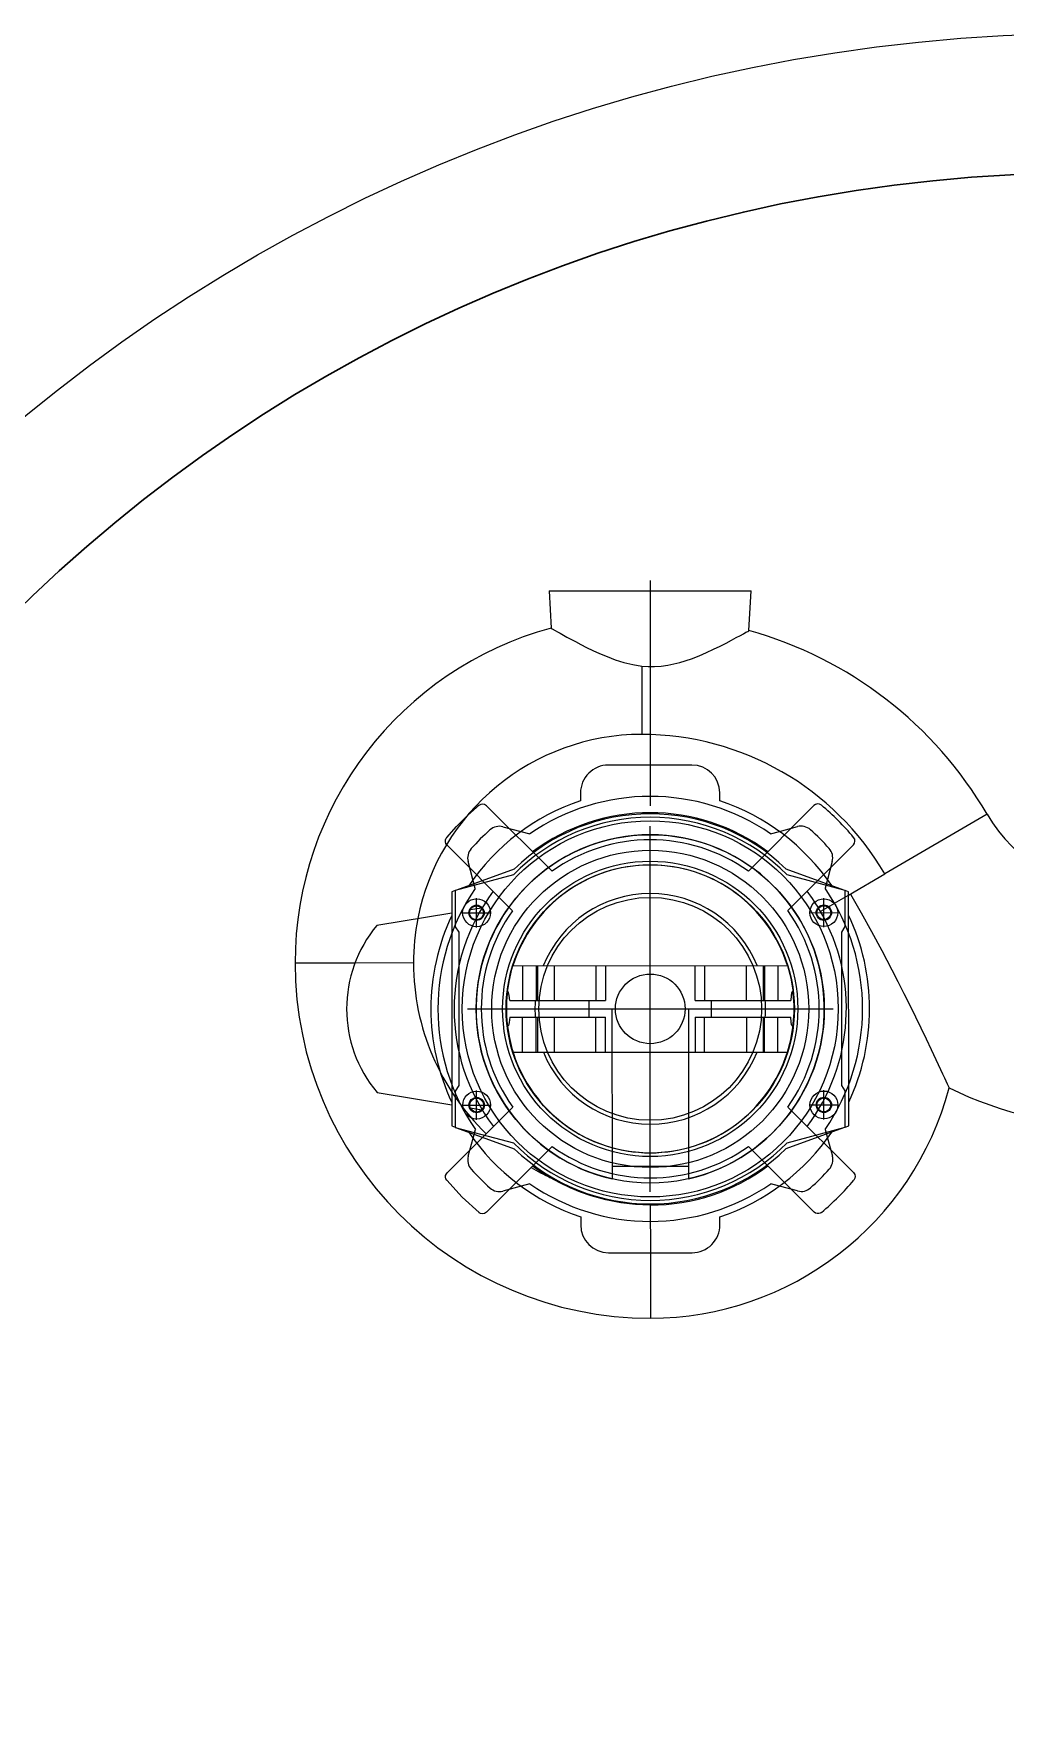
# Model space of a CAD drawing. Header units: millimetres. Extents: x 20530103 to 31271019, y 32092698 to 33532929.
# Drawn here: x 26145079 to 26145777, y 33008786 to 33009986 of the extents above; entities that cross this region are included whole.
import ezdxf

# ---------------------------------------------------------------- set-up
doc = ezdxf.new("R2010")
doc.units = ezdxf.units.MM

msp = doc.modelspace()

# ---------------------------------------------------------------- linework, layer by layer
for p, q in [((26145449.4525, 33009586.3211), (26145594.4525, 33009586.3776)), ((26145449.4525, 33009586.3211), (26145450.8611, 33009559.6431)), ((26145521.9497, 33009593.6994), (26145522.0127, 33009431.9994)), ((26145592.9688, 33009557.8535), (26145594.4525, 33009586.3776)), ((26145515.9736, 33009532.4049), (26145515.9927, 33009483.347)), ((26145552.0012, 33009461.3611), (26145492.0013, 33009461.3377)), ((26145472.0091, 33009441.3299), (26145472.0113, 33009435.6827)), ((26145572.0112, 33009435.7216), (26145572.009, 33009441.3689)), ((26145451.5323, 33009385.1049), (26145404.4107, 33009432.1898)), ((26145639.6145, 33009432.2814), (26145592.5296, 33009385.1598)), ((26145416.237, 33009417.0552), (26145429.2313, 33009413.5788)), ((26145522.1206, 33009155.0994), (26145522.0183, 33009417.5994)), ((26145614.8084, 33009413.6512), (26145627.8, 33009417.1377)), ((26145763.9351, 33009426.0281), (26145690.526, 33009383.1783)), ((26145376.1374, 33009403.8945), (26145423.259, 33009356.8096)), ((26145429.2313, 33009413.5788), (26145435.5059, 33009411.9002)), ((26145608.5351, 33009411.9676), (26145614.8084, 33009413.6512)), ((26145667.9098, 33009404.0082), (26145620.8249, 33009356.8866)), ((26145394.7677, 33009379.0884), (26145391.2812, 33009392.08)), ((26145652.7753, 33009392.1819), (26145649.2989, 33009379.1876)), ((26145423.7732, 33009382.4956), (26145382.0363, 33009371.2948)), ((26145424.384, 33009386.6367), (26145382.9743, 33009371.5465)), ((26145396.4513, 33009372.8151), (26145394.7677, 33009379.0884)), ((26145661.0982, 33009371.655), (26145619.6767, 33009386.7128)), ((26145662.0363, 33009371.404), (26145620.2907, 33009382.5722)), ((26145649.2989, 33009379.1876), (26145647.6202, 33009372.913)), ((26145664.5376, 33009368.0086), (26145690.526, 33009383.1783)), ((26145382.0364, 33009371.2047), (26145379.5367, 33009370.2938)), ((26145379.5367, 33009370.2938), (26145379.6022, 33009202.2939)), ((26145382.0363, 33009371.2948), (26145382.0465, 33009345.2948)), ((26145382.9743, 33009371.5465), (26145382.0364, 33009371.2047)), ((26145654.4229, 33009362.1045), (26145664.5376, 33009368.0086)), ((26145662.0364, 33009371.3139), (26145661.0982, 33009371.655)), ((26145662.0465, 33009345.404), (26145662.0363, 33009371.404)), ((26145664.5367, 33009370.4049), (26145662.0364, 33009371.3139)), ((26145664.6022, 33009202.405), (26145664.5367, 33009370.4049)), ((26145379.5426, 33009355.1552), (26145325.8461, 33009346.2729)), ((26145386.862, 33009355.2967), (26145407.862, 33009355.3049)), ((26145401.0212, 33009358.7082), (26145392.8004, 33009357.3483)), ((26145397.3661, 33009344.8008), (26145397.3579, 33009365.8008)), ((26145636.2232, 33009355.3939), (26145657.2232, 33009355.4021)), ((26145654.2648, 33009362.0122), (26145644.3241, 33009356.2097)), ((26145646.7272, 33009344.898), (26145646.7191, 33009365.898)), ((26145382.0465, 33009345.2948), (26145384.548, 33009341.2958)), ((26145659.548, 33009341.403), (26145662.0465, 33009345.404)), ((26145384.548, 33009341.2958), (26145384.5909, 33009231.2958)), ((26145659.5909, 33009231.403), (26145659.548, 33009341.403)), ((26145310.0759, 33009319.2668), (26145267.0566, 33009319.25)), ((26145352.0566, 33009319.2831), (26145310.0759, 33009319.2668)), ((26145423.5186, 33009317.311), (26145620.5961, 33009317.3878)), ((26145430.4244, 33009317.3137), (26145430.4341, 33009292.3137)), ((26145440.0836, 33009317.3174), (26145440.0934, 33009292.3174)), ((26145441.0574, 33009317.3178), (26145441.0671, 33009292.3178)), ((26145453.0574, 33009317.3225), (26145453.0671, 33009292.3225)), ((26145483.0574, 33009317.3342), (26145483.0671, 33009292.3342)), ((26145489.8286, 33009317.3368), (26145489.8384, 33009292.3368)), ((26145554.2959, 33009292.362), (26145554.2861, 33009317.362)), ((26145561.0574, 33009317.3646), (26145561.0671, 33009292.3646)), ((26145591.0574, 33009317.3763), (26145591.0671, 33009292.3763)), ((26145603.0574, 33009317.381), (26145603.0671, 33009292.381)), ((26145604.0311, 33009317.3813), (26145604.0409, 33009292.3814)), ((26145613.6904, 33009317.3851), (26145613.7001, 33009292.3851)), ((26145390.8195, 33009286.2982), (26145653.3195, 33009286.4006)), ((26145421.1738, 33009292.3101), (26145478.0671, 33009292.3322)), ((26145478.0671, 33009292.3322), (26145489.8384, 33009292.3368)), ((26145478.0671, 33009292.3322), (26145478.0718, 33009280.3322)), ((26145494.5695, 33009286.3387), (26145549.5695, 33009286.3601)), ((26145494.5695, 33009286.3387), (26145494.617, 33009164.4012)), ((26145549.5695, 33009286.3601), (26145549.617, 33009164.4226)), ((26145554.2959, 33009292.362), (26145566.0671, 33009292.3665)), ((26145566.0671, 33009292.3665), (26145622.9604, 33009292.3887)), ((26145566.0718, 33009280.3666), (26145566.0671, 33009292.3665)), ((26145421.1785, 33009280.3101), (26145478.0718, 33009280.3322)), ((26145430.4485, 33009255.3137), (26145430.4388, 33009280.3137)), ((26145440.1078, 33009255.3174), (26145440.0981, 33009280.3174)), ((26145441.0718, 33009280.3178), (26145441.0816, 33009255.3178)), ((26145453.0718, 33009280.3225), (26145453.0816, 33009255.3225)), ((26145478.0718, 33009280.3322), (26145489.8431, 33009280.3368)), ((26145483.0816, 33009255.3342), (26145483.0718, 33009280.3342)), ((26145489.8528, 33009255.3368), (26145489.8431, 33009280.3368)), ((26145554.3006, 33009280.362), (26145566.0718, 33009280.3666)), ((26145554.3006, 33009280.362), (26145554.3103, 33009255.362)), ((26145561.0815, 33009255.3646), (26145561.0718, 33009280.3646)), ((26145566.0718, 33009280.3666), (26145622.9651, 33009280.3887)), ((26145591.0718, 33009280.3763), (26145591.0815, 33009255.3763)), ((26145603.0718, 33009280.381), (26145603.0815, 33009255.381)), ((26145604.0553, 33009255.3814), (26145604.0456, 33009280.3814)), ((26145613.7146, 33009255.3851), (26145613.7048, 33009280.3851)), ((26145423.5428, 33009255.311), (26145620.6203, 33009255.3878)), ((26145325.8929, 33009226.2729), (26145379.5963, 33009217.4325)), ((26145384.5909, 33009231.2958), (26145382.0925, 33009227.2948)), ((26145382.0925, 33009227.2948), (26145382.1026, 33009201.2948)), ((26145397.4199, 33009206.8008), (26145397.4117, 33009227.8008)), ((26145646.781, 33009206.898), (26145646.7729, 33009227.898)), ((26145662.0925, 33009227.404), (26145659.5909, 33009231.403)), ((26145662.1026, 33009201.404), (26145662.0925, 33009227.404)), ((26145376.2291, 33009168.6906), (26145423.314, 33009215.8122)), ((26145386.9158, 33009217.2967), (26145407.9158, 33009217.3049)), ((26145392.8558, 33009215.2497), (26145401.0777, 33009213.8963)), ((26145620.8799, 33009215.8892), (26145668.0015, 33009168.8043)), ((26145636.2769, 33009217.3939), (26145657.2769, 33009217.4021)), ((26145379.6022, 33009202.2939), (26145382.1026, 33009201.3849)), ((26145382.1026, 33009201.3849), (26145383.0408, 33009201.0438)), ((26145382.1026, 33009201.2948), (26145423.8482, 33009190.1266)), ((26145383.0408, 33009201.0438), (26145424.4622, 33009185.986)), ((26145394.8401, 33009193.5112), (26145396.5187, 33009199.7858)), ((26145619.755, 33009186.0621), (26145661.1646, 33009201.1523)), ((26145620.3657, 33009190.2032), (26145662.1026, 33009201.404)), ((26145647.6877, 33009199.8837), (26145649.3712, 33009193.6104)), ((26145661.1646, 33009201.1523), (26145662.1026, 33009201.4941)), ((26145662.1026, 33009201.4941), (26145664.6022, 33009202.405)), ((26145391.3637, 33009180.5169), (26145394.8401, 33009193.5112)), ((26145451.6093, 33009187.539), (26145404.5244, 33009140.4174)), ((26145639.7283, 33009140.509), (26145592.6067, 33009187.5939)), ((26145649.3712, 33009193.6104), (26145652.8577, 33009180.6188)), ((26145494.6135, 33009173.4898), (26145549.6135, 33009173.5113)), ((26145429.3305, 33009159.0476), (26145416.3389, 33009155.5611)), ((26145435.6038, 33009160.7312), (26145429.3305, 33009159.0476)), ((26145614.9076, 33009159.12), (26145608.6331, 33009160.7986)), ((26145627.902, 33009155.6436), (26145614.9076, 33009159.12)), ((26145522.1244, 33009145.5208), (26145522.1377, 33009111.3494)), ((26145472.1277, 33009136.9771), (26145472.1299, 33009131.3299)), ((26145572.1299, 33009131.3689), (26145572.1277, 33009137.0161)), ((26145492.1377, 33009111.3377), (26145552.1377, 33009111.3611)), ((26145522.1377, 33009111.3494), (26145522.156, 33009064.3494))]:
    msp.add_line(p, q)
for points in [[(26145450.8602, 33009559.6602), (26145451.0184, 33009559.5702), (26145451.6128, 33009559.2321), (26145453.7764, 33009558.0058), (26145455.4007, 33009557.0899), (26145457.3669, 33009555.9875), (26145462.2921, 33009553.2604), (26145468.4877, 33009549.9182), (26145472.3029, 33009547.9221), (26145476.4175, 33009545.8352), (26145480.8669, 33009543.67), (26145485.5935, 33009541.4946), (26145491.0518, 33009539.1748), (26145496.8295, 33009536.9899), (26145503.0344, 33009535.014), (26145509.5684, 33009533.4196), (26145515.9736, 33009532.4049)], [(26145515.9736, 33009532.4049), (26145520.5432, 33009532.0448), (26145525.2148, 33009532.0076), (26145529.9064, 33009532.3053), (26145534.6179, 33009532.9313), (26145543.357, 33009534.8913), (26145551.7789, 33009537.6258), (26145557.2958, 33009539.7842), (26145562.5556, 33009542.0625), (26145567.6047, 33009544.4177), (26145572.337, 33009546.7489), (26145576.5404, 33009548.9029), (26145580.3804, 33009550.9282), (26145583.8676, 33009552.8076), (26145586.8782, 33009554.4564), (26145589.0369, 33009555.6518), (26145590.7599, 33009556.613), (26145592.0295, 33009557.3249), (26145592.773, 33009557.7432), (26145592.9688, 33009557.8535), (26145592.9688, 33009557.8535)], [(26145375.9037, 33009409.2988), (26145382.8836, 33009417.1481), (26145390.3077, 33009424.6239)], [(26145375.7784, 33009404.306), (26145375.3606, 33009404.9889), (26145374.9896, 33009406.2789), (26145375.0663, 33009407.6197), (26145375.5826, 33009408.8597), (26145375.9037, 33009409.2988)], [(26145665.7814, 33009368.7346), (26145673.4451, 33009355.2999), (26145680.9484, 33009341.7733), (26145688.3075, 33009328.1353), (26145695.4943, 33009314.4566), (26145699.8689, 33009305.9564), (26145704.162, 33009297.4882), (26145708.3828, 33009289.0424), (26145712.4968, 33009280.6982), (26145716.4208, 33009272.639), (26145720.1927, 33009264.8025), (26145723.8263, 33009257.1731), (26145727.2077, 33009250.0048), (26145728.9191, 33009246.3523), (26145730.5115, 33009242.9395), (26145731.9755, 33009239.7898), (26145733.282, 33009236.9694), (26145734.3799, 33009234.5927), (26145735.288, 33009232.622), (26145735.9884, 33009231.0992), (26145736.4594, 33009230.0739), (26145736.6562, 33009229.6451), (26145736.6875, 33009229.5769)], [(26145419.3344, 33009297.1382), (26145420.6657, 33009306.0511), (26145422.7686, 33009314.8141), (26145423.5186, 33009317.311)], [(26145620.5961, 33009317.3878), (26145622.9264, 33009308.6825), (26145624.4891, 33009299.8073), (26145624.7961, 33009297.2183)], [(26145421.1738, 33009292.3101), (26145420.8274, 33009295.9989), (26145420.6259, 33009297.164), (26145420.3551, 33009298.1109), (26145420.1434, 33009298.467), (26145419.9116, 33009298.521), (26145419.7106, 33009298.2945), (26145419.4502, 33009297.6054), (26145419.3344, 33009297.1382)], [(26145624.7961, 33009297.2183), (26145624.7804, 33009297.2877), (26145624.4893, 33009298.2342), (26145624.2717, 33009298.565), (26145624.0365, 33009298.5873), (26145623.8374, 33009298.3284), (26145623.5899, 33009297.6097), (26145623.2829, 33009295.926), (26145622.9604, 33009292.3887)], [(26145421.1785, 33009280.3101), (26145420.8349, 33009276.6209), (26145420.6343, 33009275.4557), (26145420.3643, 33009274.5086), (26145420.1529, 33009274.1523), (26145419.9211, 33009274.0981), (26145419.7199, 33009274.3245), (26145419.459, 33009275.0134), (26145419.3429, 33009275.4805)], [(26145419.3429, 33009275.4805), (26145420.681, 33009266.5686), (26145422.7909, 33009257.8073), (26145423.5428, 33009255.311)], [(26145620.6203, 33009255.3878), (26145622.9438, 33009264.0949), (26145624.4995, 33009272.9714), (26145624.8045, 33009275.5606)], [(26145624.8045, 33009275.5606), (26145624.7889, 33009275.4912), (26145624.4986, 33009274.5445), (26145624.2812, 33009274.2135), (26145624.046, 33009274.191), (26145623.8467, 33009274.4498), (26145623.5987, 33009275.1682), (26145623.2904, 33009276.8518), (26145622.9651, 33009280.3887)], [(26145375.9996, 33009163.286), (26145375.3587, 33009164.3432), (26145375.0753, 33009165.4987), (26145375.1536, 33009166.7298), (26145375.6691, 33009167.9872), (26145376.2291, 33009168.6906)], [(26145399.12, 33009140.1836), (26145387.1061, 33009151.1981), (26145375.9996, 33009163.286)], [(26145522.1244, 33009145.5208), (26145511.4993, 33009145.9189), (26145500.8738, 33009147.1283), (26145490.1838, 33009149.1853), (26145479.622, 33009152.0826), (26145472.0208, 33009154.7305), (26145464.5591, 33009157.8189), (26145457.2145, 33009161.3665), (26145450.0633, 33009165.3462)], [(26145668.0015, 33009168.8043), (26145668.9024, 33009167.4242), (26145669.1738, 33009166.0286), (26145669.006, 33009164.827), (26145668.5526, 33009163.8333), (26145668.2352, 33009163.4)], [(26145404.5244, 33009140.4174), (26145403.0241, 33009139.472), (26145401.7001, 33009139.2447), (26145400.2941, 33009139.498), (26145399.3013, 33009140.0399), (26145399.12, 33009140.1836)], [(26145645.1328, 33009140.2795), (26145644.1778, 33009139.6823), (26145643.1455, 33009139.3823), (26145642.0523, 33009139.3704), (26145640.8522, 33009139.7194), (26145639.7283, 33009140.509)]]:
    msp.add_lwpolyline(points)
at = {"ltscale": 10}
msp.add_circle((26145837.3496, 33008786.4723), 1200, dxfattribs=at)
at = {"lineweight": 30}
msp.add_circle((26145837.3496, 33008786.4723), 1100, dxfattribs=at)
for centre, radius in [((26145522.0695, 33009286.3494), 135), ((26145522.0695, 33009286.3494), 125), ((26145522.0695, 33009286.3494), 113.85), ((26145522.0695, 33009286.3494), 106), ((26145522.0695, 33009286.3494), 103.5), ((26145397.362, 33009355.3008), 10), ((26145397.362, 33009355.3008), 5.5), ((26145397.362, 33009355.3008), 5), ((26145522.0695, 33009286.3494), 80), ((26145646.7232, 33009355.398), 10), ((26145646.7232, 33009355.398), 5.5), ((26145646.7232, 33009355.398), 5), ((26145522.0695, 33009286.3494), 25), ((26145397.4158, 33009217.3008), 10), ((26145646.7769, 33009217.398), 10), ((26145646.7769, 33009217.398), 5.5), ((26145397.4158, 33009217.3008), 5.5), ((26145397.4158, 33009217.3008), 5), ((26145646.7769, 33009217.398), 5)]:
    msp.add_circle(centre, radius)
for centre, radius, start, end in [((26145516.0566, 33009319.3471), 249, 105.1737055, 180.0223338), ((26145516.0714, 33009281.3471), 287, 30.2726229, 74.4588696), ((26145516.0566, 33009319.3471), 164, 90.0223337, 168.8280758), ((26145516.0714, 33009281.3471), 202, 30.2726229, 90.0223337), ((26145492.009, 33009441.3377), 20, 90.0223337, 180.0223338), ((26145552.009, 33009441.3611), 20, 0.0223338, 90.0223337), ((26145522.0695, 33009286.3494), 191, 130.1140201, 133.6184109), ((26145522.0695, 33009286.3494), 157.5, 108.5317385, 145.8661551), ((26145401.5833, 33009429.3602), 4, 45.0223336, 130.1140201), ((26145522.0695, 33009286.3494), 152.5, 55.4595386, 124.585129), ((26145522.0695, 33009286.3494), 140.8071, 53.1881435, 126.8565244), ((26145522.0695, 33009286.3494), 157.5, 34.1785129, 71.5129288), ((26145642.4441, 33009429.4541), 4, 49.9306475, 135.0223339), ((26145522.0695, 33009286.3494), 191, 40.1140199, 49.9306475), ((26145413.6526, 33009407.3949), 10, 75.0223339, 131.8498468), ((26145522.0695, 33009286.3494), 137.5, 44.4111479, 135.6335198), ((26145522.0695, 33009286.3494), 140, 45.7976203, 134.2470472), ((26145630.392, 33009407.4794), 10, 48.1948022, 105.0223338), ((26145522.0695, 33009286.3494), 172.5, 41.8498657, 48.1948022), ((26145858.9351, 33009481.4807), 110, 210.2726229, 270.0223337), ((26145378.9648, 33009406.724), 4, 217.1934596, 225.0223336), ((26145522.0695, 33009286.3494), 172.5, 131.8498646, 138.1948021), ((26145522.0695, 33009286.3494), 125, 282.7313663, 257.3133007), ((26145522.0695, 33009286.3494), 121.3595, 54.5079256, 125.5367421), ((26145665.0803, 33009406.8355), 4, 315.0223339, 40.1140199), ((26145400.9394, 33009394.6719), 10, 138.1948021, 195.0223338), ((26145643.115, 33009394.7663), 10, 345.0223341, 41.8498657), ((26145522.0695, 33009286.3494), 103.3, 17.4857515, 162.5589162), ((26145522.0695, 33009286.3494), 152.5, 145.4595384, 214.5851293), ((26145522.0695, 33009286.3494), 140.8071, 143.1881435, 216.8565244), ((26145522.0695, 33009286.3494), 82.8, 22.0093287, 158.0353387), ((26145522.0695, 33009286.3494), 140.8071, 29.7450596, 36.8565244), ((26145522.0695, 33009286.3494), 152.5, 325.4595384, 34.5851293), ((26145522.0695, 33009286.3494), 121.3595, 144.5079256, 215.536742), ((26145522.0695, 33009286.3494), 121.3595, 324.5079256, 35.536742), ((26145522.0695, 33009286.3494), 140.8286, 323.1868876, 29.7451398), ((26145397.5383, 33009286.3009), 93.4688, 140.086793, 219.9578743), ((26145516.0566, 33009319.3471), 164, 168.8280758, 180.0223338), ((26145522.0695, 33009286.3494), 157.5, 154.8135683, 205.2310992), ((26145522.0695, 33009286.3494), 157.5, 334.8135683, 25.2310992), ((26145522.0566, 33009319.3494), 255, 180.0223338, 270.0223337), ((26145522.0566, 33009319.3494), 170, 180.0223338, 226.1462537), ((26145522.0695, 33009286.3494), 103.3, 174.0050038, 186.0396637), ((26145522.0695, 33009286.3494), 103.3, 354.0050038, 6.0396637), ((26145522.0695, 33009286.3494), 82.8, 175.8668234, 184.1778444), ((26145522.0695, 33009286.3494), 82.8, 355.8668234, 4.1778444), ((26145522.0695, 33009286.3494), 103.3, 197.4857515, 342.5589162), ((26145522.0695, 33009286.3494), 82.8, 202.0093287, 338.0353387), ((26145522.0695, 33009286.3494), 222, 270.0223337, 345.1938277), ((26145858.9351, 33009481.4807), 280, 244.1044064, 270.0223337), ((26145522.0695, 33009286.3494), 157.5, 214.1785129, 251.5129288), ((26145522.0695, 33009286.3494), 137.5, 224.4111479, 315.6335198), ((26145522.0695, 33009286.3494), 121.3595, 234.5079256, 305.5367421), ((26145522.0695, 33009286.3494), 157.5, 288.5317385, 325.8661551), ((26145401.0239, 33009177.9325), 10, 165.0223341, 221.8498657), ((26145522.0695, 33009286.3494), 140, 225.7976203, 314.2470472), ((26145643.1995, 33009178.0269), 10, 318.1948021, 15.0223338), ((26145522.0695, 33009286.3494), 172.5, 221.8498657, 228.1948022), ((26145522.0566, 33009319.3494), 170, 239.7905248, 244.9448921), ((26145522.0695, 33009286.3494), 140.8071, 233.1881435, 239.2441204), ((26145522.0695, 33009286.3494), 140.8286, 270.0223337, 306.8577803), ((26145522.0695, 33009286.3494), 172.5, 311.8498646, 318.1948021), ((26145522.0695, 33009286.3494), 191, 310.1140208, 319.9306479), ((26145413.7469, 33009165.2194), 10, 228.1948022, 285.0223338), ((26145522.0695, 33009286.3494), 152.5, 235.4595386, 304.585129), ((26145630.4864, 33009165.3039), 10, 255.0223339, 311.8498468), ((26145492.1299, 33009131.3377), 20, 180.0223338, 270.0223337), ((26145552.1299, 33009131.3611), 20, 270.0223337, 0.0223344)]:
    msp.add_arc(centre, radius, start, end)
for p in [(26145522.0695, 33009286.3494), (26145522.0695, 33009286.3494, 298.5), (26145522.0695, 33009286.3494, 3), (26145522.0695, 33009286.3494, 406), (26145522.0695, 33009286.3494, 294), (26145522.0695, 33009286.3494, 675), (26145522.0695, 33009286.3494, 406)]:
    msp.add_point(p)

doc.saveas('drawing.dxf')
